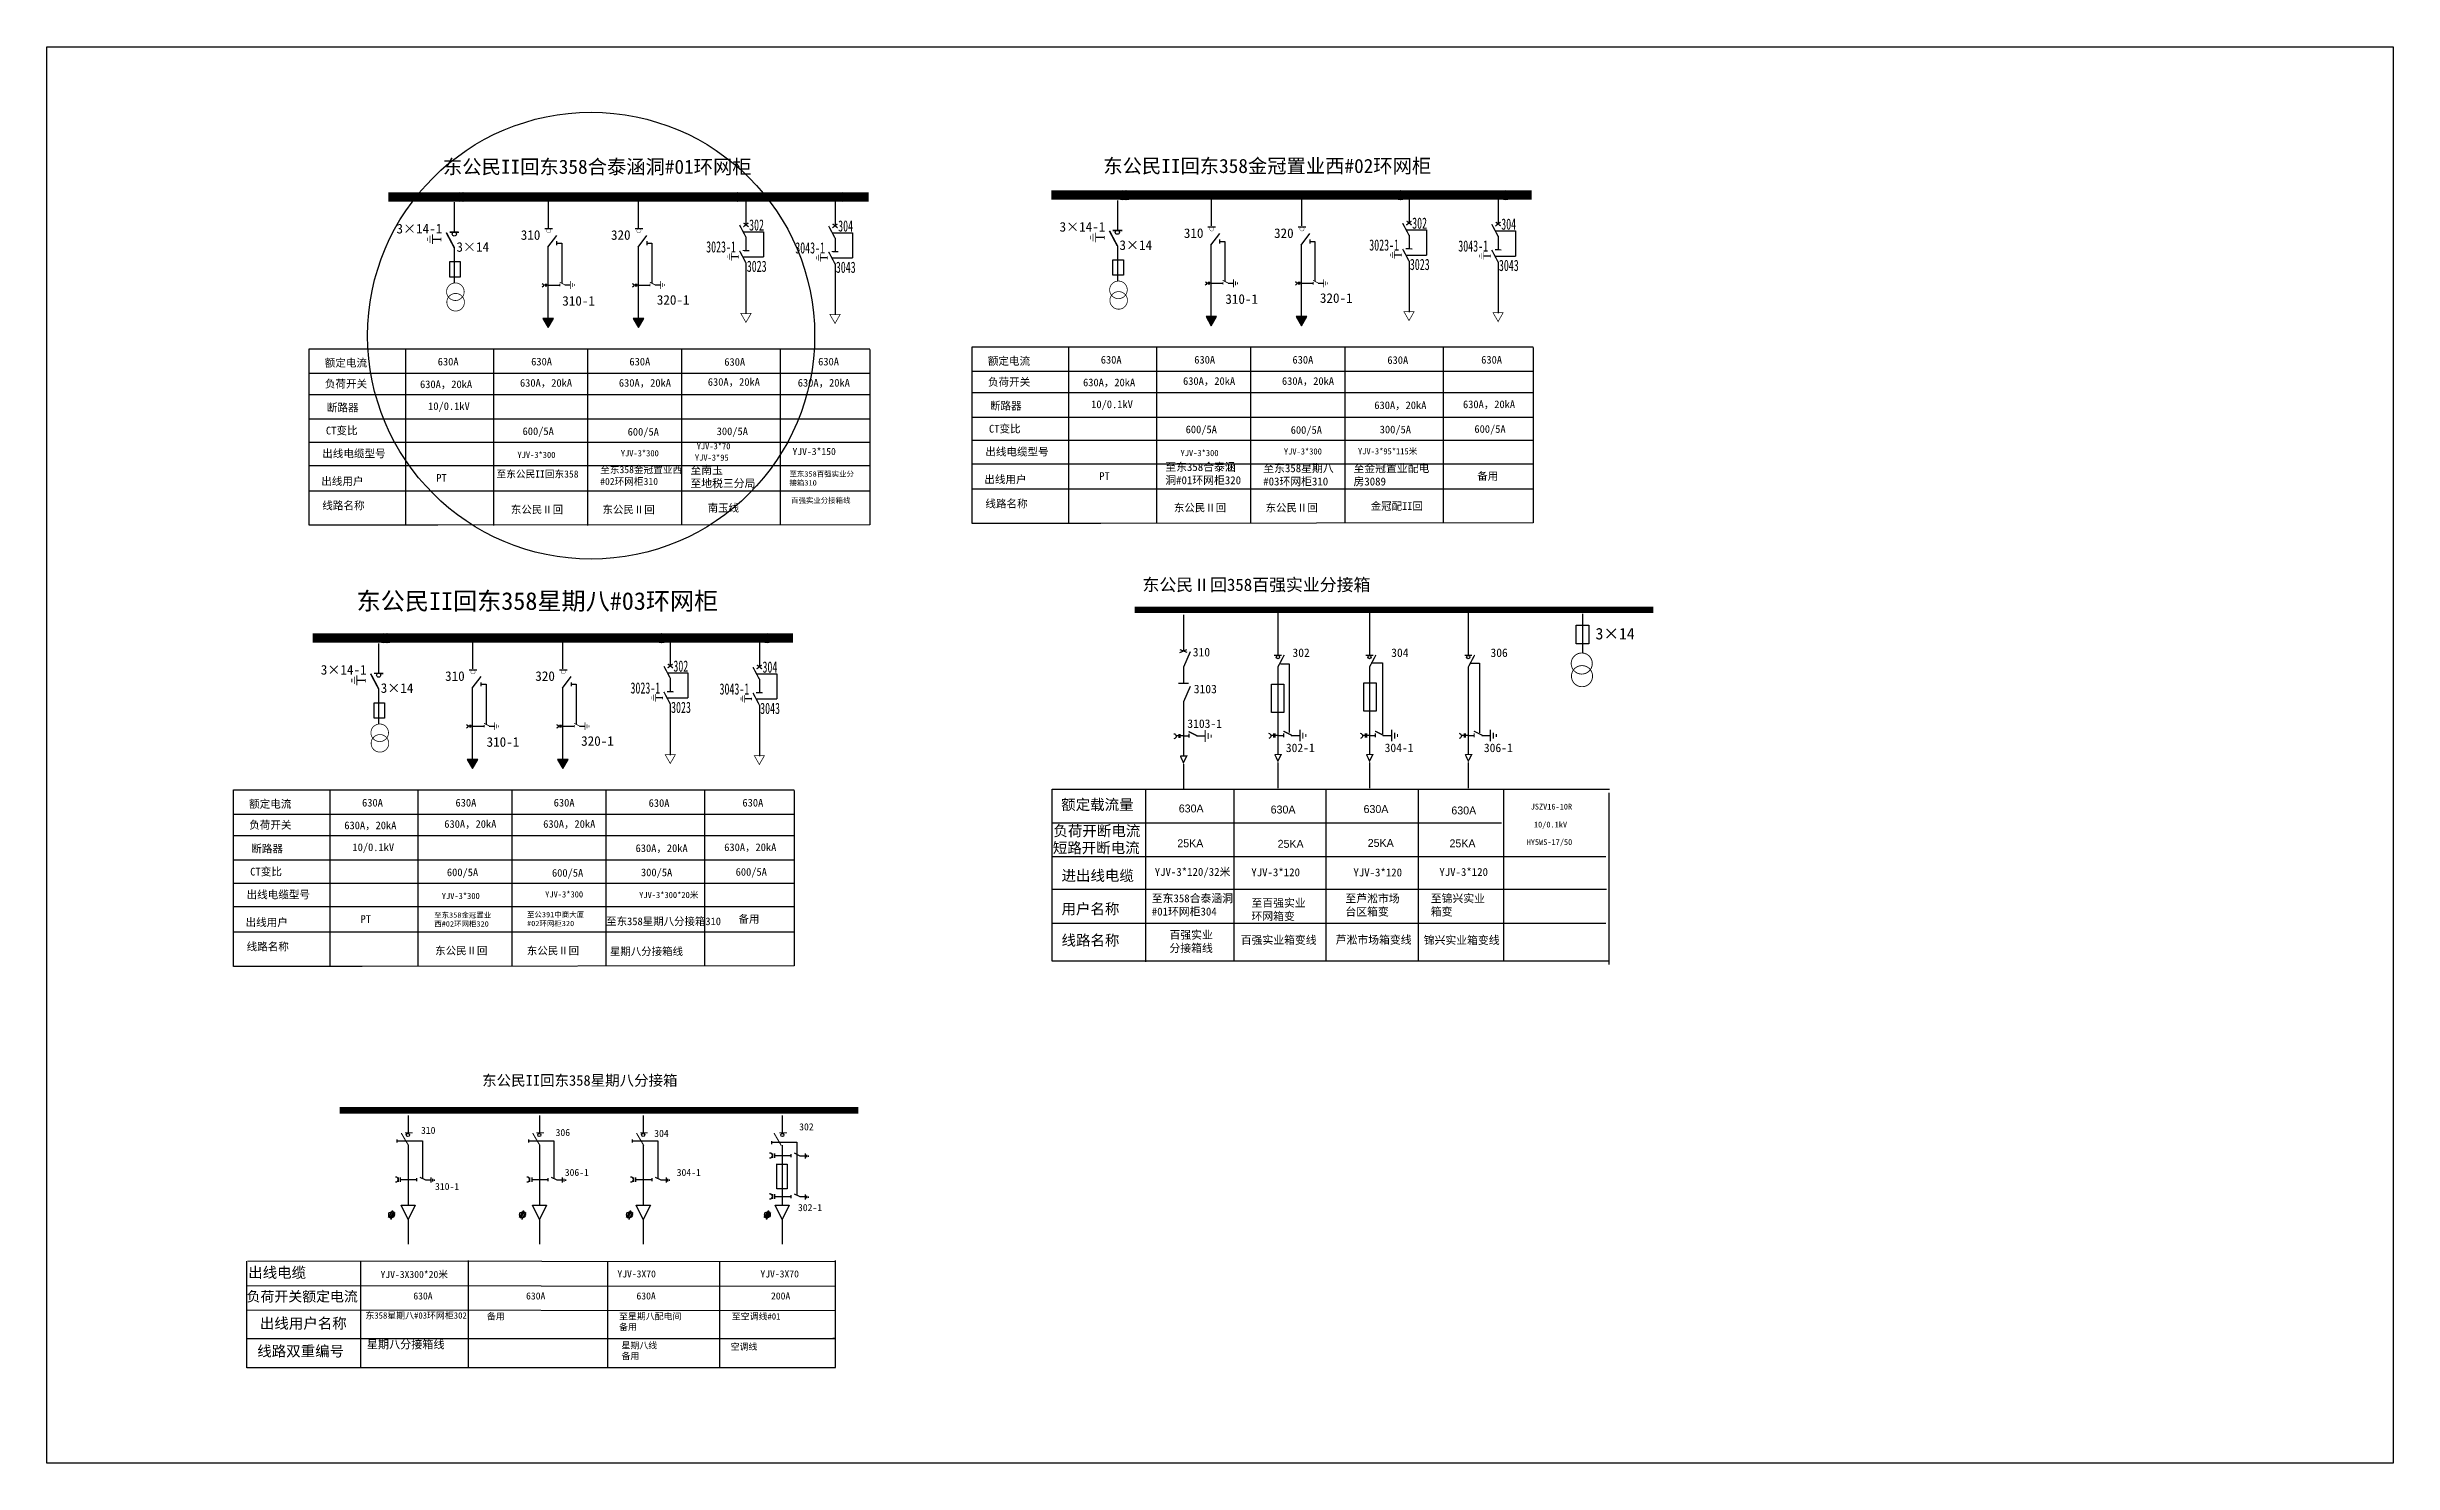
# Model space of a CAD drawing. Extents: x -42 to 621, y -399 to 2.
import ezdxf

# ---------------------------------------------------------------- set-up
doc = ezdxf.new("R2010")
doc.units = 0
doc.header["$LTSCALE"] = 0.774411
doc.linetypes.add('ACAD_ISO02W100', pattern=[15, 12, -3])
doc.linetypes.add('CENTER', pattern=[50.8, 31.75, -6.35, 6.35, -6.35])
doc.layers.get('0').update_dxf_attribs({"linetype": 'CONTINUOUS'})
for name, color, linetype in [('1', 7, 'CONTINUOUS'), ('10KV线路', 7, 'CONTINUOUS'), ('2', 7, 'CONTINUOUS'), ('用户电缆', 7, 'CENTER')]:
    doc.layers.add(name, color=color, linetype=linetype)
doc.styles.add('HZ', font='')
doc.styles.get("Standard").update_dxf_attribs({"font": '', "height": 2.5})
doc.styles.add('字体', font='', dxfattribs={"height": 2.5})
doc.styles.add('宋体', font='')
doc.styles.get('HZ').set_extended_font_data('SimSun')
doc.styles.get('Standard').set_extended_font_data('SimSun')
doc.styles.get('字体').set_extended_font_data('楷体_GB2312')
doc.styles.get('宋体').set_extended_font_data('SimSun')

# ---------------------------------------------------------------- blocks, each defined once
blk = doc.blocks.new('JD')
for points in [[(-2, 0.2), (-2, -0.2), (2, 0.2), (2, -0.2)], [(1, -1.2), (1, -0.8), (-1, -1.2), (-1, -0.8)], [(-0.5, -1.8), (-0.5, -2.2), (0.5, -1.8), (0.5, -2.2)]]:
    blk.add_trace(points)

msp = doc.modelspace()

# ---------------------------------------------------------------- hatches: boundary and pattern name
for points in [[(99.92, -77.83), (101.42, -75.24), (98.43, -75.24)], [(125.43, -77.83), (126.92, -75.24), (123.93, -75.24)], [(287.35, -77.31), (288.84, -74.73), (285.86, -74.73)], [(312.85, -77.31), (314.34, -74.73), (311.36, -74.73)], [(78.53, -202.58), (80.02, -199.99), (77.04, -199.99)], [(104.03, -202.58), (105.53, -199.99), (102.54, -199.99)]]:
    msp.add_hatch(color=7).paths.add_polyline_path(points)

# ---------------------------------------------------------------- linework, layer by layer
for p, q in [((73.36, -42.4), (73.36, -51.06)), ((155.81, -41.97), (155.81, -48.92)), ((180.99, -42.26), (180.99, -49.2)), ((260.79, -41.88), (260.79, -50.55)), ((343.24, -41.46), (343.24, -48.4)), ((368.42, -41.74), (368.42, -48.68)), ((69.64, -52.93), (67.23, -52.93)), ((98.98, -49.87), (101.14, -49.87)), ((124.48, -49.87), (126.64, -49.87)), ((155.02, -50.76), (160.73, -50.76)), ((155.81, -52.26), (155.81, -56.08)), ((160.73, -50.76), (160.73, -57.85)), ((180.2, -51.04), (185.91, -51.04)), ((180.99, -52.54), (180.99, -56.36)), ((185.91, -51.04), (185.91, -58.13)), ((257.07, -52.41), (254.66, -52.41)), ((286.41, -49.35), (288.57, -49.35)), ((289.7, -52.91), (289.7, -54.03)), ((311.91, -49.35), (314.07, -49.35)), ((315.2, -52.91), (315.2, -54.03)), ((342.45, -50.24), (348.16, -50.24)), ((343.24, -51.74), (343.24, -55.56)), ((348.16, -50.24), (348.16, -57.33)), ((367.62, -50.53), (373.34, -50.53)), ((368.42, -52.03), (368.42, -55.84)), ((373.34, -50.53), (373.34, -57.61)), ((102.27, -53.43), (102.27, -54.55)), ((102.29, -53.99), (103.73, -53.99)), ((103.73, -53.99), (103.73, -65.31)), ((127.77, -53.43), (127.77, -54.55)), ((127.79, -53.99), (129.23, -53.99)), ((129.23, -53.99), (129.23, -65.31)), ((153.63, -57.85), (151.7, -57.85)), ((154.91, -57.85), (160.73, -57.85)), ((155.81, -59.56), (155.81, -74)), ((178.8, -58.13), (176.87, -58.13)), ((180.09, -58.13), (185.91, -58.13)), ((289.72, -53.47), (291.16, -53.47)), ((291.16, -53.47), (291.16, -64.79)), ((315.22, -53.47), (316.66, -53.47)), ((316.66, -53.47), (316.66, -64.79)), ((341.06, -57.33), (339.12, -57.33)), ((342.34, -57.33), (348.16, -57.33)), ((343.24, -59.04), (343.24, -73.49)), ((366.23, -57.61), (364.3, -57.61)), ((367.52, -57.61), (373.34, -57.61)), ((368.42, -59.32), (368.42, -73.77)), ((99.93, -65.82), (103.21, -65.82)), ((104.66, -65.79), (106.17, -65.79)), ((125.43, -65.82), (128.71, -65.82)), ((130.16, -65.79), (131.67, -65.79)), ((180.99, -59.84), (180.99, -74.28)), ((287.35, -65.3), (290.64, -65.3)), ((292.08, -65.27), (293.6, -65.27)), ((312.85, -65.3), (316.14, -65.3)), ((317.59, -65.27), (319.1, -65.27)), ((306.16, -158.44), (306.16, -170.5)), ((332.07, -158.44), (332.07, -170.5)), ((359.99, -158.44), (359.99, -170.5)), ((51.97, -167.15), (51.97, -175.82)), ((134.42, -166.72), (134.42, -173.67)), ((159.6, -167.01), (159.6, -173.95)), ((48.25, -177.68), (45.84, -177.68)), ((77.59, -174.62), (79.75, -174.62)), ((80.88, -178.18), (80.88, -179.3)), ((80.9, -178.74), (82.34, -178.74)), ((82.34, -178.74), (82.34, -190.06)), ((103.09, -174.62), (105.25, -174.62)), ((106.38, -178.18), (106.38, -179.3)), ((106.4, -178.74), (107.84, -178.74)), ((107.84, -178.74), (107.84, -190.06)), ((133.63, -175.51), (139.34, -175.51)), ((134.42, -177.01), (134.42, -180.83)), ((139.34, -175.51), (139.34, -182.6)), ((158.81, -175.79), (164.52, -175.79)), ((159.6, -177.29), (159.6, -181.11)), ((164.52, -175.79), (164.52, -182.88)), ((306.16, -173.77), (306.16, -198.49)), ((332.07, -173.77), (332.07, -198.49)), ((359.99, -173.77), (359.99, -198.49)), ((132.24, -182.6), (130.3, -182.6)), ((133.52, -182.6), (139.34, -182.6)), ((134.42, -184.31), (134.42, -198.75)), ((157.41, -182.88), (155.48, -182.88)), ((158.7, -182.88), (164.52, -182.88)), ((159.6, -184.59), (159.6, -199.03)), ((78.53, -190.57), (81.82, -190.57)), ((83.27, -190.54), (84.78, -190.54)), ((104.03, -190.57), (107.32, -190.57)), ((108.77, -190.54), (110.28, -190.54)), ((283.18, -193.29), (285.59, -193.29)), ((309.96, -193.17), (312.37, -193.17)), ((335.88, -193.17), (338.28, -193.17)), ((363.8, -193.17), (366.21, -193.17)), ((242.39, -246.32), (398.86, -246.32))]:
    msp.add_line(p, q)
at = {"color": 7}
for p, q in [((99.97, -49.63), (99.97, -42.25)), ((125.47, -49.63), (125.47, -42.25)), ((287.4, -49.11), (287.4, -41.73)), ((312.9, -49.11), (312.9, -41.73)), ((78.58, -174.38), (78.58, -167)), ((104.08, -174.38), (104.08, -167))]:
    msp.add_line(p, q, dxfattribs=at)
at = {"color": 0}
for p, q in [((73.36, -55.24), (73.36, -65.26)), ((99.83, -55.1), (99.83, -75.7)), ((125.33, -55.1), (125.33, -75.7)), ((260.79, -54.72), (260.79, -64.74)), ((287.25, -54.58), (287.25, -75.18)), ((312.75, -54.58), (312.75, -75.18)), ((59.59, -83.84), (59.59, -133.75)), ((84.41, -84.12), (84.41, -133.82)), ((247.01, -83.32), (247.01, -133.23)), ((271.84, -83.6), (271.84, -133.3)), ((32.34, -90.7), (52.18, -90.7)), ((52.08, -90.7), (68.82, -90.7)), ((65.52, -90.7), (190.87, -90.7)), ((219.77, -90.19), (239.61, -90.19)), ((239.51, -90.19), (256.25, -90.19)), ((252.95, -90.19), (378.3, -90.19)), ((32.34, -96.73), (52.1, -96.73)), ((52, -96.73), (68.74, -96.73)), ((68.45, -96.73), (190.87, -96.73)), ((219.77, -96.21), (239.52, -96.21)), ((239.43, -96.21), (256.16, -96.21)), ((255.88, -96.21), (378.3, -96.21)), ((32.34, -110.21), (51.95, -110.21)), ((51.86, -110.21), (68.59, -110.21)), ((68.31, -110.21), (190.87, -110.21)), ((219.77, -109.69), (239.38, -109.69)), ((239.28, -109.69), (256.02, -109.69)), ((255.74, -109.69), (378.3, -109.69)), ((279.52, -159.12), (279.52, -169.18)), ((392.25, -158.8), (392.25, -169.84)), ((281.42, -169.53), (279.51, -173.85)), ((280.91, -178.52), (278.09, -178.52)), ((279.53, -173.79), (279.53, -178.46)), ((51.97, -179.99), (51.97, -190.01)), ((78.43, -179.85), (78.43, -200.45)), ((103.93, -179.85), (103.93, -200.45)), ((279.49, -183.7), (279.47, -198.85)), ((281.4, -179.37), (279.49, -183.7)), ((38.19, -208.59), (38.19, -258.5)), ((63.02, -208.87), (63.02, -258.57)), ((10.95, -215.45), (30.79, -215.45)), ((30.69, -215.45), (47.43, -215.45)), ((44.13, -215.45), (169.48, -215.45)), ((10.95, -221.48), (30.7, -221.48)), ((30.61, -221.48), (47.34, -221.48)), ((47.06, -221.48), (169.48, -221.48)), ((10.95, -234.96), (30.56, -234.96)), ((30.46, -234.96), (47.2, -234.96)), ((46.92, -234.96), (169.48, -234.96))]:
    msp.add_line(p, q, dxfattribs=at)
at = {"color": 0, "linetype": 'Continuous'}
for p, q in [((278.45, -169.7), (280.45, -168.86)), ((278.48, -168.86), (280.48, -169.66))]:
    msp.add_line(p, q, dxfattribs=at)
at = {"linetype": 'Continuous'}
for p, q in [((306.89, -172.93), (309.37, -172.93)), ((309.37, -172.93), (309.37, -192.38)), ((332.55, -172.66), (335.75, -172.66)), ((335.75, -172.66), (335.75, -192.71)), ((360.72, -172.8), (363.16, -172.8)), ((363.16, -172.8), (363.16, -192.49)), ((242.39, -257.02), (242.39, -208.43)), ((242.39, -208.43), (399.91, -208.43)), ((268.73, -208.63), (268.73, -257.18)), ((293.74, -208.47), (293.74, -257.02)), ((319.76, -208.47), (319.76, -257.02)), ((345.82, -208.53), (345.82, -257.02)), ((369.9, -208.43), (369.9, -257.02)), ((399.7, -209.43), (399.7, -258.02)), ((242.4, -217.89), (369.35, -217.89)), ((242.4, -227.48), (398.86, -227.48)), ((242.4, -236.71), (399.07, -236.71)), ((399.91, -257.02), (242.39, -257.02)), ((14.77, -363.73), (181.13, -363.73)), ((181.13, -363.73), (180.37, -363.73)), ((14.77, -371.97), (181.13, -371.97))]:
    msp.add_line(p, q, dxfattribs=at)
at = {"linetype": 'ACAD_ISO02W100'}
for p, q in [((279.49, -193.34), (281.07, -193.34)), ((306.28, -193.21), (307.86, -193.21)), ((332.19, -193.21), (333.77, -193.21)), ((360.11, -193.21), (361.69, -193.21))]:
    msp.add_line(p, q, dxfattribs=at)
at = {"linetype": 'CENTER'}
for p, q in [((279.47, -201.3), (279.47, -208.52)), ((306.17, -200.84), (306.17, -208.07)), ((332.08, -200.84), (332.08, -208.07)), ((360, -200.84), (360, -208.07))]:
    msp.add_line(p, q, dxfattribs=at)
at = {"linetype": 'Continuous'}
for points in [[(-41.78, 1.54), (621.4, 1.54), (621.4, -398.99), (-41.78, -398.99)], [(304.37, -178.7), (307.86, -178.7), (307.86, -186.67), (304.37, -186.67)], [(330.48, -178.36), (333.98, -178.36), (333.98, -186.34), (330.48, -186.34)]]:
    msp.add_lwpolyline(points, close=True, dxfattribs=at)
for points, const_width in [([(54.68, -40.89), (190.51, -40.89)], 2.64), ([(242.11, -40.37), (377.94, -40.37)], 2.64), ([(65.8, -52.41), (65.8, -53.39)], 0.196), ([(66.51, -51.82), (66.51, -53.93)], 0.196), ([(67.21, -51.49), (67.21, -54.25)], 0.196), ([(69.64, -52.44), (69.64, -53.41)], 0.196), ([(73.36, -55.24), (71.11, -50.98)], 0.45), ([(74.74, -50.9), (72.08, -50.88)], 0.45), ([(98.98, -49.87), (101.14, -49.87)], 0.183), ([(124.48, -49.87), (126.64, -49.87)], 0.183), ([(155.81, -52.26), (154.01, -48.85)], 0.36), ([(156.49, -48.24), (155.05, -49.38)], 0.36), ([(155.13, -48.24), (156.58, -49.38)], 0.36), ([(180.99, -52.54), (179.19, -49.13)], 0.36), ([(181.67, -48.52), (180.22, -49.66)], 0.36), ([(180.31, -48.52), (181.75, -49.66)], 0.36), ([(253.23, -51.89), (253.23, -52.87)], 0.196), ([(253.93, -51.3), (253.93, -53.41)], 0.196), ([(254.64, -50.97), (254.64, -53.74)], 0.196), ([(257.07, -51.92), (257.07, -52.9)], 0.196), ([(260.79, -54.72), (258.54, -50.46)], 0.45), ([(262.16, -50.38), (259.5, -50.37)], 0.45), ([(286.41, -49.35), (288.57, -49.35)], 0.183), ([(311.91, -49.35), (314.07, -49.35)], 0.183), ([(343.24, -51.74), (341.44, -48.33)], 0.36), ([(343.92, -47.72), (342.48, -48.86)], 0.36), ([(342.56, -47.72), (344.01, -48.86)], 0.36), ([(368.42, -52.03), (366.62, -48.61)], 0.36), ([(369.1, -48.01), (367.65, -49.14)], 0.36), ([(367.74, -48.01), (369.18, -49.14)], 0.36), ([(150.59, -57.43), (150.59, -58.21)], 0.157), ([(151.12, -56.96), (151.12, -58.65)], 0.157), ([(151.68, -56.7), (151.68, -58.91)], 0.157), ([(153.63, -57.46), (153.63, -58.24)], 0.157), ([(155.81, -59.56), (154.01, -56.14)], 0.36), ([(156.73, -56.11), (154.9, -56.04)], 0.36), ([(175.77, -57.71), (175.77, -58.5)], 0.157), ([(176.29, -57.24), (176.29, -58.93)], 0.157), ([(176.86, -56.98), (176.86, -59.19)], 0.157), ([(178.8, -57.74), (178.8, -58.52)], 0.157), ([(180.99, -59.84), (179.19, -56.42)], 0.36), ([(181.91, -56.39), (180.07, -56.33)], 0.36), ([(338.02, -56.92), (338.02, -57.7)], 0.157), ([(338.54, -56.44), (338.54, -58.13)], 0.157), ([(339.11, -56.18), (339.11, -58.39)], 0.157), ([(341.06, -56.94), (341.06, -57.72)], 0.157), ([(343.24, -59.04), (341.44, -55.62)], 0.36), ([(344.16, -55.59), (342.32, -55.53)], 0.36), ([(363.2, -57.2), (363.2, -57.98)], 0.157), ([(363.72, -56.72), (363.72, -58.41)], 0.157), ([(364.28, -56.46), (364.28, -58.67)], 0.157), ([(366.23, -57.22), (366.23, -58)], 0.157), ([(368.42, -59.32), (366.62, -55.9)], 0.36), ([(369.33, -55.87), (367.5, -55.81)], 0.36), ([(103.15, -65.02), (104.75, -65.82)], 0.24), ([(103.21, -65.45), (103.21, -66.19)], 0.24), ([(128.65, -65.02), (130.25, -65.82)], 0.24), ([(128.71, -65.45), (128.71, -66.19)], 0.24), ([(290.57, -64.5), (292.18, -65.3)], 0.24), ([(290.64, -64.93), (290.64, -65.67)], 0.24), ([(316.07, -64.5), (317.68, -65.3)], 0.24), ([(316.14, -64.93), (316.14, -65.67)], 0.24), ([(33.29, -165.64), (169.12, -165.64)], 2.64), ([(305.1, -170.55), (307.22, -170.55)], 0.36), ([(306.16, -173.87), (307.96, -170.45)], 0.36), ([(331.01, -170.55), (333.13, -170.55)], 0.36), ([(332.07, -173.87), (333.87, -170.45)], 0.36), ([(358.93, -170.55), (361.05, -170.55)], 0.36), ([(359.99, -173.87), (361.79, -170.45)], 0.36), ([(44.41, -177.16), (44.41, -178.14)], 0.196), ([(45.11, -176.57), (45.11, -178.68)], 0.196), ([(45.82, -176.24), (45.82, -179)], 0.196), ([(48.25, -177.19), (48.25, -178.17)], 0.196), ([(51.97, -179.99), (49.72, -175.73)], 0.45), ([(53.34, -175.65), (50.69, -175.63)], 0.45), ([(77.59, -174.62), (79.75, -174.62)], 0.183), ([(103.09, -174.62), (105.25, -174.62)], 0.183), ([(134.42, -177.01), (132.62, -173.6)], 0.36), ([(135.1, -172.99), (133.66, -174.13)], 0.36), ([(133.74, -172.99), (135.19, -174.13)], 0.36), ([(159.6, -177.29), (157.8, -173.88)], 0.36), ([(160.28, -173.27), (158.83, -174.41)], 0.36), ([(158.92, -173.27), (160.36, -174.41)], 0.36), ([(129.2, -182.18), (129.2, -182.96)], 0.157), ([(129.72, -181.71), (129.72, -183.4)], 0.157), ([(130.29, -181.45), (130.29, -183.66)], 0.157), ([(132.24, -182.21), (132.24, -182.99)], 0.157), ([(134.42, -184.31), (132.62, -180.89)], 0.36), ([(135.34, -180.86), (133.5, -180.79)], 0.36), ([(154.38, -182.46), (154.38, -183.25)], 0.157), ([(154.9, -181.99), (154.9, -183.68)], 0.157), ([(155.46, -181.73), (155.46, -183.94)], 0.157), ([(157.41, -182.49), (157.41, -183.27)], 0.157), ([(159.6, -184.59), (157.8, -181.17)], 0.36), ([(160.51, -181.14), (158.68, -181.08)], 0.36), ([(81.75, -189.77), (83.36, -190.57)], 0.24), ([(81.82, -190.2), (81.82, -190.94)], 0.24), ([(107.26, -189.77), (108.86, -190.57)], 0.24), ([(107.32, -190.2), (107.32, -190.94)], 0.24), ([(280.94, -192.1), (283.34, -193.3)], 0.36), ([(307.73, -191.97), (310.13, -193.17)], 0.36), ([(333.64, -191.97), (336.04, -193.17)], 0.36), ([(361.56, -191.97), (363.96, -193.17)], 0.36), ([(278.57, -199.04), (280.41, -199.04), (279.47, -200.9), (278.6, -199.01)], 0.36), ([(281.03, -192.74), (281.03, -193.85)], 0.36), ([(305.27, -198.59), (307.1, -198.59), (306.17, -200.45), (305.29, -198.56)], 0.36), ([(307.82, -192.62), (307.82, -193.72)], 0.36), ([(331.19, -198.59), (333.02, -198.59), (332.08, -200.45), (331.21, -198.56)], 0.36), ([(333.73, -192.62), (333.73, -193.72)], 0.36), ([(359.11, -198.59), (360.94, -198.59), (360, -200.45), (359.13, -198.56)], 0.36), ([(361.65, -192.62), (361.65, -193.72)], 0.36)]:
    msp.add_lwpolyline(points, dxfattribs=dict(const_width=const_width))
for points, const_width in [([(99.45, -50.47, 1), (100.65, -50.47, 1)], 0.0917), ([(124.96, -50.47, 1), (126.15, -50.47, 1)], 0.0917), ([(286.88, -49.95, 1), (288.07, -49.95, 1)], 0.0917), ([(312.38, -49.95, 1), (313.57, -49.95, 1)], 0.0917), ([(76.16, -67.7, -1), (71.19, -67.7, -1)], 0.21), ([(263.59, -67.18, -1), (258.62, -67.18, -1)], 0.21), ([(76.23, -70.68, -1), (71.26, -70.68, -1)], 0.21), ([(263.65, -70.16, -1), (258.68, -70.16, -1)], 0.21), ([(395.04, -172.86, -1), (389.08, -172.86, -1)], 0.252), ([(78.06, -175.22, 1), (79.25, -175.22, 1)], 0.0917), ([(103.56, -175.22, 1), (104.75, -175.22, 1)], 0.0917), ([(395.12, -176.43, -1), (389.15, -176.43, -1)], 0.252), ([(54.77, -192.45, -1), (49.8, -192.45, -1)], 0.21), ([(54.83, -195.43, -1), (49.86, -195.43, -1)], 0.21)]:
    msp.add_lwpolyline(points, format="xyb", close=True, dxfattribs=dict(const_width=const_width))
at = {"color": 0, "linetype": 'Continuous'}
for points in [[(72.11, -59.19), (75.07, -59.19), (75.07, -63.55), (72.11, -63.55)], [(259.54, -58.67), (262.49, -58.67), (262.49, -63.04), (259.54, -63.04)], [(390.47, -162.03), (394.02, -162.03), (394.02, -167.27), (390.47, -167.27)], [(50.72, -183.94), (53.67, -183.94), (53.67, -188.3), (50.72, -188.3)]]:
    msp.add_lwpolyline(points, close=True, dxfattribs=at)
for points in [[(98.18, -65.4, -0.877934), (98.2, -66.37)], [(123.68, -65.4, -0.877934), (123.7, -66.37)], [(285.61, -64.88, -0.877934), (285.62, -65.85)], [(311.11, -64.88, -0.877934), (311.13, -65.85)], [(76.79, -190.15, -0.877934), (76.81, -191.12)], [(102.29, -190.15, -0.877934), (102.31, -191.12)], [(276.76, -192.7, -0.877934), (276.79, -194.16)], [(303.54, -192.58, -0.877934), (303.57, -194.04)], [(329.46, -192.58, -0.877934), (329.49, -194.04)], [(357.38, -192.58, -0.877934), (357.41, -194.04)]]:
    msp.add_lwpolyline(points, format="xyb")
for points in [[(99.12, -65.81), (98.61, -65.81)], [(99.12, -65.47), (99.12, -66.2)], [(99.34, -65.47), (99.34, -66.2)], [(99.92, -65.81), (99.34, -65.81)], [(124.62, -65.81), (124.11, -65.81)], [(124.62, -65.47), (124.62, -66.2)], [(124.84, -65.47), (124.84, -66.2)], [(125.42, -65.81), (124.84, -65.81)], [(286.54, -65.29), (286.04, -65.29)], [(286.54, -64.95), (286.54, -65.68)], [(286.77, -64.95), (286.77, -65.68)], [(287.35, -65.29), (286.77, -65.29)], [(312.04, -65.29), (311.54, -65.29)], [(312.04, -64.95), (312.04, -65.68)], [(312.27, -64.95), (312.27, -65.68)], [(312.85, -65.29), (312.27, -65.29)], [(77.72, -190.56), (77.22, -190.56)], [(77.72, -190.22), (77.72, -190.95)], [(77.95, -190.22), (77.95, -190.95)], [(78.53, -190.56), (77.95, -190.56)], [(103.22, -190.56), (102.72, -190.56)], [(103.22, -190.22), (103.22, -190.95)], [(103.45, -190.22), (103.45, -190.95)], [(104.03, -190.56), (103.45, -190.56)], [(278.16, -193.32), (277.4, -193.32)], [(278.16, -192.82), (278.16, -193.91)], [(278.5, -192.82), (278.5, -193.91)], [(279.37, -193.32), (278.5, -193.32)], [(304.95, -193.2), (304.19, -193.2)], [(304.95, -192.69), (304.95, -193.78)], [(305.28, -192.69), (305.28, -193.78)], [(306.15, -193.2), (305.28, -193.2)], [(330.86, -193.2), (330.1, -193.2)], [(330.86, -192.69), (330.86, -193.78)], [(331.2, -192.69), (331.2, -193.78)], [(332.07, -193.2), (331.2, -193.2)], [(358.78, -193.2), (358.02, -193.2)], [(358.78, -192.69), (358.78, -193.78)], [(359.12, -192.69), (359.12, -193.78)], [(359.99, -193.2), (359.12, -193.2)]]:
    msp.add_lwpolyline(points)
at = {"color": 7}
for points in [[(99.92, -77.83), (101.42, -75.24), (98.43, -75.24)], [(125.43, -77.83), (126.92, -75.24), (123.93, -75.24)], [(287.35, -77.31), (288.84, -74.73), (285.86, -74.73)], [(312.85, -77.31), (314.34, -74.73), (311.36, -74.73)], [(78.53, -202.58), (80.02, -199.99), (77.04, -199.99)], [(104.03, -202.58), (105.53, -199.99), (102.54, -199.99)]]:
    msp.add_lwpolyline(points, close=True, dxfattribs=at)
at = {"color": 0, "const_width": 0.203}
for points in [[(154.37, -73.85), (155.81, -76.38), (157.26, -73.85)], [(179.54, -74.13), (180.99, -76.66), (182.44, -74.13)], [(341.79, -73.33), (343.24, -75.86), (344.69, -73.33)], [(366.97, -73.61), (368.42, -76.14), (369.86, -73.61)], [(132.97, -198.6), (134.42, -201.13), (135.87, -198.6)], [(158.15, -198.88), (159.6, -201.41), (161.04, -198.88)]]:
    msp.add_lwpolyline(points, close=True, dxfattribs=at)
at = {"color": 1, "linetype": 'Continuous'}
msp.add_circle((112.05, -80.14), 63.18, dxfattribs=at)
for centre, radius in [((74.82, -40.92), 1.31), ((75.64, -40.92), 1.31), ((75.96, -40.92), 1.31), ((153.32, -40.92), 1.31), ((153.45, -40.92), 1.31), ((183.16, -40.92), 1.31), ((262.25, -40.4), 1.31), ((263.06, -40.4), 1.31), ((263.39, -40.4), 1.31), ((340.75, -40.4), 1.31), ((340.88, -40.4), 1.31), ((370.59, -40.4), 1.31), ((73.36, -51.4), 0.586), ((260.79, -50.88), 0.586), ((53.43, -165.67), 1.31), ((54.25, -165.67), 1.31), ((54.57, -165.67), 1.31), ((131.93, -165.67), 1.31), ((132.06, -165.67), 1.31), ((161.77, -165.67), 1.31), ((306.16, -171.05), 0.461), ((332.07, -171.05), 0.461), ((359.99, -171.05), 0.461), ((51.97, -176.15), 0.586)]:
    msp.add_circle(centre, radius)
at = {"layer": '1'}
for points in [[(98.18, -65.38, -0.877934), (98.2, -66.36)], [(123.68, -65.38, -0.877934), (123.7, -66.36)], [(285.6, -64.87, -0.877934), (285.62, -65.84)], [(311.1, -64.87, -0.877934), (311.12, -65.84)], [(76.78, -190.13, -0.877934), (76.8, -191.11)], [(102.28, -190.13, -0.877934), (102.3, -191.11)]]:
    msp.add_lwpolyline(points, format="xyb", dxfattribs=at)
at = {"layer": '1', "const_width": 1.87}
for points in [[(265.72, -157.68), (412.33, -157.68)], [(41.01, -299.2), (187.62, -299.2)]]:
    msp.add_lwpolyline(points, dxfattribs=at)
at = {"layer": '10KV线路'}
for p, q in [((60.31, -300.72), (60.31, -305.66)), ((97.45, -300.72), (97.45, -305.66)), ((126.8, -300.72), (126.8, -305.66)), ((166.05, -300.72), (166.05, -305.75)), ((60.31, -309.01), (60.31, -326.06)), ((97.45, -309.01), (97.45, -326.06)), ((126.8, -309.01), (126.8, -326.06)), ((166.05, -309.1), (166.05, -326.06)), ((60.31, -330.06), (58.31, -326.06)), ((58.31, -326.06), (62.31, -326.06)), ((62.31, -326.06), (60.31, -330.06)), ((97.45, -330.06), (95.45, -326.06)), ((95.45, -326.06), (99.45, -326.06)), ((99.45, -326.06), (97.45, -330.06)), ((126.8, -330.06), (124.8, -326.06)), ((124.8, -326.06), (128.8, -326.06)), ((128.8, -326.06), (126.8, -330.06)), ((166.05, -330.06), (164.05, -326.06)), ((164.05, -326.06), (168.05, -326.06)), ((168.05, -326.06), (166.05, -330.06)), ((14.71, -372.04), (14.71, -341.85)), ((15, -341.79), (181.22, -341.99)), ((46.86, -341.85), (46.86, -371.97)), ((77.26, -341.72), (77.26, -371.97)), ((116.7, -342.01), (116.7, -371.97)), ((148.32, -342.01), (148.32, -371.97)), ((181.06, -341.72), (181.06, -371.97)), ((14.84, -348.75), (181.06, -348.95)), ((181.06, -355.96), (14.71, -355.75))]:
    msp.add_line(p, q, dxfattribs=at)
at = {"layer": '10KV线路', "linetype": 'CENTER'}
for p, q in [((60.31, -330.06), (60.31, -337.11)), ((97.45, -330.06), (97.45, -337.11)), ((126.8, -330.06), (126.8, -337.11)), ((166.05, -330.06), (166.05, -337.11))]:
    msp.add_line(p, q, dxfattribs=at)
at = {"layer": '10KV线路', "const_width": 0.3}
for points in [[(60.44, -309.18), (58.38, -305.66)], [(59.42, -305.58), (61.56, -305.58)], [(97.58, -309.18), (95.52, -305.66)], [(96.55, -305.58), (98.7, -305.58)], [(126.93, -309.18), (124.87, -305.66)], [(125.91, -305.58), (128.05, -305.58)], [(165.8, -309.18), (163.74, -305.66)], [(165.26, -305.58), (167.41, -305.58)]]:
    msp.add_lwpolyline(points, dxfattribs=at)
at = {"layer": '10KV线路'}
for centre in [(60.26, -306.19), (97.39, -306.19), (126.75, -306.19), (166.1, -306.19)]:
    msp.add_circle(centre, 0.451, dxfattribs=at)
at = {"layer": '2'}
for p, q in [((99.83, -55.1), (102.31, -51.78)), ((125.33, -55.1), (127.81, -51.78)), ((287.25, -54.58), (289.74, -51.26)), ((312.75, -54.58), (315.24, -51.26)), ((32.34, -83.84), (52.1, -83.84)), ((32.34, -133.75), (32.34, -83.84)), ((52, -83.84), (68.74, -83.84)), ((68.45, -83.84), (190.87, -83.84)), ((111.02, -83.88), (111.02, -133.82)), ((137.63, -84.05), (137.63, -133.5)), ((165.45, -84.05), (165.45, -133.66)), ((190.87, -84.02), (190.87, -133.63)), ((219.77, -83.32), (239.52, -83.32)), ((219.77, -133.23), (219.77, -83.32)), ((239.43, -83.32), (256.16, -83.32)), ((255.88, -83.32), (378.3, -83.32)), ((298.45, -83.37), (298.45, -133.3)), ((325.05, -83.53), (325.05, -132.98)), ((352.88, -83.53), (352.88, -133.14)), ((378.3, -83.5), (378.3, -133.11)), ((32.34, -103.66), (65.28, -103.66)), ((51.59, -103.66), (68.32, -103.66)), ((68.04, -103.66), (190.87, -103.66)), ((219.77, -103.14), (252.71, -103.14)), ((239.01, -103.14), (255.75, -103.14)), ((255.47, -103.14), (378.3, -103.14)), ((32.34, -116.87), (190.87, -116.87)), ((219.77, -116.36), (378.3, -116.36)), ((52.1, -124.09), (32.34, -124.09)), ((68.74, -124.09), (52, -124.09)), ((190.87, -124.09), (68.45, -124.09)), ((239.52, -123.57), (219.77, -123.57)), ((256.16, -123.57), (239.43, -123.57)), ((378.3, -123.57), (255.88, -123.57)), ((52.1, -133.75), (32.34, -133.75)), ((68.74, -133.75), (52, -133.75)), ((190.87, -133.63), (68.45, -133.75)), ((239.52, -133.23), (219.77, -133.23)), ((256.16, -133.23), (239.43, -133.23)), ((378.3, -133.11), (255.88, -133.23)), ((78.43, -179.85), (80.92, -176.53)), ((103.93, -179.85), (106.42, -176.53)), ((10.95, -208.59), (30.7, -208.59)), ((10.95, -258.5), (10.95, -208.59)), ((30.61, -208.59), (47.34, -208.59)), ((47.06, -208.59), (169.48, -208.59)), ((89.63, -208.63), (89.63, -258.57)), ((116.23, -208.8), (116.23, -258.25)), ((144.06, -208.8), (144.06, -258.41)), ((169.48, -208.77), (169.48, -258.38)), ((10.95, -228.41), (43.89, -228.41)), ((30.19, -228.41), (46.93, -228.41)), ((46.65, -228.41), (169.48, -228.41)), ((10.95, -241.62), (169.48, -241.62)), ((30.7, -248.84), (10.95, -248.84)), ((47.34, -248.84), (30.61, -248.84)), ((169.48, -248.84), (47.06, -248.84)), ((30.7, -258.5), (10.95, -258.5)), ((47.34, -258.5), (30.61, -258.5)), ((169.48, -258.38), (47.06, -258.5))]:
    msp.add_line(p, q, dxfattribs=at)
at = {"layer": '用户电缆'}
for p, q in [((57.16, -307.48), (57.16, -308.33)), ((57.2, -307.87), (64.37, -307.87)), ((64.37, -307.87), (64.37, -318.6)), ((94.3, -307.48), (94.3, -308.33)), ((94.33, -307.87), (101.51, -307.87)), ((101.51, -307.87), (101.51, -318.6)), ((123.65, -307.48), (123.65, -308.33)), ((123.69, -307.87), (130.86, -307.87)), ((130.86, -307.87), (130.86, -318.6)), ((163.03, -307.96), (163.03, -308.82)), ((163.06, -308.19), (170.24, -308.19)), ((163.29, -311.39), (163.29, -312.67)), ((163.89, -311.39), (163.89, -312.67)), ((168.48, -311.6), (168.48, -312.46)), ((169.43, -311.28), (171.01, -312.07)), ((170.24, -308.19), (170.24, -323.26)), ((172.55, -311.46), (172.55, -312.88)), ((57.51, -318.19), (57.51, -319.48)), ((58.1, -318.19), (58.1, -319.48)), ((63.65, -318.08), (65.23, -318.87)), ((66.77, -318.26), (66.77, -319.68)), ((94.64, -318.19), (94.64, -319.48)), ((95.24, -318.19), (95.24, -319.48)), ((100.78, -318.08), (102.37, -318.87)), ((103.9, -318.26), (103.9, -319.68)), ((124, -318.19), (124, -319.48)), ((124.59, -318.19), (124.59, -319.48)), ((130.14, -318.08), (131.72, -318.87)), ((133.26, -318.26), (133.26, -319.68)), ((163.95, -312), (168.44, -312)), ((164.33, -314.41), (167.49, -314.41)), ((164.56, -321.39), (164.56, -314.41)), ((167.49, -314.41), (167.49, -321.39)), ((171.01, -312.07), (172.53, -312.07)), ((173.05, -312.51), (173.05, -311.78)), ((173.51, -312.38), (173.51, -312.01)), ((173.51, -312.38), (173.51, -312.38)), ((58.16, -318.8), (62.66, -318.8)), ((62.7, -318.4), (62.7, -319.26)), ((65.23, -318.87), (66.75, -318.87)), ((67.27, -319.32), (67.27, -318.58)), ((67.73, -319.18), (67.73, -318.81)), ((67.73, -319.18), (67.73, -319.18)), ((95.3, -318.8), (99.79, -318.8)), ((99.83, -318.4), (99.83, -319.26)), ((102.37, -318.87), (103.88, -318.87)), ((104.41, -319.32), (104.41, -318.58)), ((104.86, -319.18), (104.86, -318.81)), ((104.86, -319.18), (104.86, -319.18)), ((124.65, -318.8), (129.15, -318.8)), ((129.19, -318.4), (129.19, -319.26)), ((131.72, -318.87), (133.24, -318.87)), ((133.76, -319.32), (133.76, -318.58)), ((134.22, -319.18), (134.22, -318.81)), ((134.22, -319.18), (134.22, -319.18)), ((163.29, -322.97), (163.29, -324.25)), ((163.89, -322.97), (163.89, -324.25)), ((163.95, -323.58), (168.44, -323.58)), ((167.49, -321.39), (164.56, -321.39)), ((168.48, -323.18), (168.48, -324.04)), ((169.43, -322.85), (171.01, -323.64)), ((171.01, -323.64), (172.53, -323.64)), ((172.55, -323.04), (172.55, -324.46)), ((173.05, -324.09), (173.05, -323.36)), ((173.51, -323.95), (173.51, -323.59)), ((173.51, -323.95), (173.51, -323.95))]:
    msp.add_line(p, q, dxfattribs=at)
at = {"layer": '用户电缆', "linetype": 'Continuous'}
for p, q in [((55.93, -327.55), (54.7, -329.51)), ((56.25, -327.8), (55.01, -329.76)), ((56.58, -328.12), (55.35, -330.08)), ((92.94, -327.55), (91.71, -329.51)), ((93.26, -327.8), (92.02, -329.76)), ((93.59, -328.12), (92.35, -330.08)), ((123.19, -327.55), (121.95, -329.51)), ((123.5, -327.8), (122.27, -329.76)), ((123.83, -328.12), (122.6, -330.08)), ((162.14, -327.55), (160.91, -329.51)), ((162.46, -327.8), (161.23, -329.76)), ((162.79, -328.12), (161.56, -330.08))]:
    msp.add_line(p, q, dxfattribs=at)
for centre in [(55.66, -328.74), (92.66, -328.74), (122.91, -328.74), (161.87, -328.74)]:
    msp.add_circle(centre, 0.825, dxfattribs=at)
at = {"layer": '用户电缆'}
for centre in [(162.6, -311.99), (56.82, -318.79), (93.96, -318.79), (123.31, -318.79), (162.6, -323.57)]:
    msp.add_arc(centre, 0.687, 260.53236, 99.46764, dxfattribs=at)

# ---------------------------------------------------------------- block references
at = {"rotation": 90}
for p, xscale, yscale, zscale in [((106.19, -65.83), 0.5610023694262054, 0.5610023694262054, 0.5610023695252753), ((131.69, -65.83), 0.5610023694262054, 0.5610023694262054, 0.5610023695252753), ((293.62, -65.31), 0.5610023694262054, 0.5610023694262054, 0.5610023695252753), ((319.12, -65.31), 0.5610023694262054, 0.5610023694262054, 0.5610023695252753), ((84.8, -190.58), 0.5610023694262054, 0.5610023694262054, 0.5610023695252753), ((110.3, -190.58), 0.5610023694262054, 0.5610023694262054, 0.5610023695252753), ((285.62, -193.36), 0.839999999999975, 0.839999999999975, 0.84), ((312.4, -193.23), 0.839999999999975, 0.839999999999975, 0.84), ((338.32, -193.23), 0.839999999999975, 0.839999999999975, 0.84), ((366.24, -193.23), 0.839999999999975, 0.839999999999975, 0.84)]:
    msp.add_blockref('JD', p, dxfattribs=dict(at, xscale=xscale, yscale=yscale, zscale=zscale))

# ---------------------------------------------------------------- texts
at = {"color": 0}
for s, height, p in [('3×14-1', 2.713, (57.03, -51.23)), ('310', 2.713, (92.16, -53.02)), ('320', 2.713, (117.66, -53.02)), ('3×14-1', 2.713, (244.46, -50.71)), ('310', 2.713, (279.59, -52.5)), ('320', 2.713, (305.09, -52.5)), ('3×14', 2.713, (73.97, -56.4)), ('3×14', 2.713, (261.39, -55.88)), ('310-1', 2.713, (103.89, -71.65)), ('320-1', 2.713, (130.62, -71.37)), ('310-1', 2.713, (291.32, -71.13)), ('320-1', 2.713, (318.05, -70.86)), ('630A', 2.164, (256.11, -88.03)), ('630A', 2.164, (282.53, -88.03)), ('630A', 2.164, (310.29, -88.03)), ('630A', 2.164, (337.12, -88.12)), ('630A', 2.164, (363.64, -88.03)), ('630A，20kA', 2.164, (63.68, -94.96)), ('630A', 2.164, (68.69, -88.55)), ('630A，20kA', 2.164, (91.93, -94.57)), ('630A', 2.164, (95.1, -88.55)), ('630A，20kA', 2.164, (119.89, -94.57)), ('630A', 2.164, (122.87, -88.55)), ('630A，20kA', 2.164, (145.03, -94.31)), ('630A', 2.164, (149.69, -88.64)), ('630A，20kA', 2.164, (170.46, -94.54)), ('630A', 2.164, (176.22, -88.55)), ('630A，20kA', 2.164, (251.1, -94.44)), ('630A，20kA', 2.164, (279.36, -94.05)), ('630A，20kA', 2.164, (307.31, -94.05)), ('10/0.1kV', 2.164, (65.97, -101.15)), ('10/0.1kV', 2.164, (253.4, -100.63)), ('630A，20kA', 2.164, (333.43, -100.89)), ('630A，20kA', 2.164, (358.49, -100.63)), ('600/5A', 2.164, (92.67, -108.23)), ('600/5A', 2.164, (122.37, -108.4)), ('300/5A', 2.164, (147.54, -108.26)), ('600/5A', 2.164, (280.1, -107.72)), ('600/5A', 2.164, (309.8, -107.88)), ('300/5A', 2.164, (334.96, -107.74)), ('600/5A', 2.164, (361.72, -107.61)), ('YJV-3*300', 1.754, (120.44, -114.27)), ('YJV-3*70', 1.754, (141.88, -112.26)), ('YJV-3*300', 1.754, (278.65, -114.2)), ('YJV-3*300', 1.754, (307.87, -113.75)), ('YJV-3*95*115米', 1.7535, (328.82, -113.7)), ('PT', 2.164, (68.29, -121.45)), ('YJV-3*300', 1.754, (91.22, -114.72)), ('YJV-3*95', 1.754, (141.38, -115.49)), ('PT', 2.164, (255.71, -120.93)), ('备用', 2.164, (362.53, -120.93)), ('东公民Ⅱ回', 2.164, (89.37, -130.39)), ('东公民Ⅱ回', 2.164, (115.27, -130.4)), ('东公民Ⅱ回', 2.164, (276.79, -129.87)), ('东公民Ⅱ回', 2.164, (302.7, -129.88)), ('3×14', 3.255, (395.96, -166.04)), ('3×14-1', 2.713, (35.64, -175.98)), ('3×14', 2.713, (52.57, -181.15)), ('310', 2.713, (70.77, -177.77)), ('320', 2.713, (96.27, -177.77)), ('310-1', 2.713, (82.5, -196.4)), ('320-1', 2.713, (109.23, -196.12)), ('630A', 2.164, (47.3, -213.3)), ('630A', 2.164, (73.71, -213.3)), ('630A', 2.164, (101.47, -213.3)), ('630A', 2.164, (128.3, -213.39)), ('630A', 2.164, (154.82, -213.3)), ('630A，20kA', 2.164, (42.28, -219.71)), ('630A，20kA', 2.164, (70.54, -219.32)), ('630A，20kA', 2.164, (98.5, -219.32)), ('JSZV16-10R', 1.639, (377.63, -214.15)), ('10/0.1kV', 1.639, (378.55, -219.22)), ('10/0.1kV', 2.164, (44.58, -225.9)), ('630A，20kA', 2.164, (124.61, -226.16)), ('630A，20kA', 2.164, (149.67, -225.9)), ('HY5WS-17/50', 1.6394, (376.5, -224.18)), ('600/5A', 2.164, (71.28, -232.99)), ('600/5A', 2.164, (100.98, -233.15)), ('300/5A', 2.164, (126.14, -233.01)), ('600/5A', 2.164, (152.9, -232.88)), ('YJV-3*300', 1.754, (69.83, -239.47)), ('YJV-3*300', 1.754, (99.05, -239.02)), ('YJV-3*300*20米', 1.7535, (125.62, -239.2)), ('PT', 2.164, (46.89, -246.2)), ('至东358星期八分接箱310', 2.164, (116.31, -246.85)), ('备用', 2.164, (153.71, -246.2)), ('东公民Ⅱ回', 2.164, (67.97, -255.14)), ('东公民Ⅱ回', 2.164, (93.88, -255.15)), ('星期八分接箱线', 2.164, (117.36, -255.35))]:
    msp.add_text(s, height=height, dxfattribs=at).set_placement(p)
at = {"style": '宋体', "width": 0.65}
for s, p in [('302', (156.7, -50.41)), ('304', (181.87, -50.69)), ('3023-1', (331.99, -56.08)), ('302', (344.12, -49.89)), ('304', (369.3, -50.17)), ('3023-1', (144.56, -56.6)), ('3023', (156.04, -62.09)), ('3043-1', (169.74, -56.88)), ('3043', (181.21, -62.37)), ('3023', (343.47, -61.57)), ('3043-1', (357.16, -56.36)), ('3043', (368.64, -61.85)), ('302', (135.3, -175.16)), ('304', (160.48, -175.44)), ('3023-1', (123.17, -181.35)), ('3043-1', (148.34, -181.63)), ('3023', (134.65, -186.84)), ('3043', (159.82, -187.12))]:
    msp.add_text(s, height=3.172, dxfattribs=at).set_placement(p)
at = {"color": 0, "style": 'HZ'}
for s, p in [('额定电流', (224.18, -88.4)), ('额定电流', (36.75, -88.92)), ('负荷开关', (36.78, -94.85)), ('负荷开关', (224.21, -94.33)), ('断路器', (37.36, -101.57)), ('断路器', (224.78, -101.06)), ('CT变比', (37.08, -108.07)), ('CT变比', (224.5, -107.55)), ('出线电缆型号', (36.03, -114.56)), ('出线电缆型号', (223.46, -114.05)), ('出线用户', (223.18, -121.88)), ('出线用户', (35.76, -122.4)), ('线路名称', (36.05, -129.27)), ('线路名称', (223.48, -128.75)), ('额定电流', (15.36, -213.67)), ('负荷开关', (15.39, -219.6)), ('断路器', (15.96, -226.32)), ('CT变比', (15.68, -232.82)), ('出线电缆型号', (14.64, -239.31)), ('出线用户', (14.36, -247.15)), ('线路名称', (14.66, -254.02))]:
    msp.add_text(s, height=2.192, dxfattribs=at).set_placement(p)
for s, p in [('310', (282.11, -170.84)), ('302', (310.28, -171.01)), ('304', (338.2, -171.01)), ('306', (366.26, -171.01)), ('3103', (282.39, -181.27)), ('3103-1', (280.57, -191.06)), ('302-1', (308.42, -197.9)), ('304-1', (336.34, -197.9)), ('306-1', (364.4, -197.9))]:
    msp.add_text(s, height=2.4).set_placement(p)
at = {"linetype": 'Continuous'}
for s, p in [('额定载流量', (244.92, -214.26)), ('负荷开断电流', (242.73, -221.69)), ('短路开断电流', (242.54, -226.47)), ('进出线电缆', (245.01, -234.33)), ('用户名称', (245.01, -243.74)), ('线路名称', (245.01, -252.62))]:
    msp.add_text(s, height=3, dxfattribs=at).set_placement(p)
at = {"linetype": 'Continuous', "attachment_point": 1}
for s, insert, char_height, width, style in [('东公民II回东358合泰涵洞#01环网柜', (70.17, -30.36), 4, 102.802, 'HZ'), ('东公民II回东358金冠置业西#02环网柜', (256.82, -30.13), 4, 102.802, 'HZ'), ('YJV-3*150', (168.97, -111.89), 2, 15.9116, 'HZ'), ('{\\fSimSun|b0|i0|c134|p2;\\H0.8905x;至东公民II回东358}', (85.33, -118.26), 2.2458, 35.1843, '字体'), ('{\\fSimSun|b0|i0|c134|p2;至东}358{\\fSimSun|b0|i0|c134|p2;金冠置业西#02环网柜310}', (114.61, -117.02), 2, 23.775, '字体'), ('{\\fSimSun|b0|i0|c134|p2;至南玉\\P至地税三分局}', (140.11, -117.03), 2.2458, 35.1843, '字体'), ('至东358百强实业分接箱310', (168.11, -118.5), 1.5, 18.482, 'HZ'), ('至东358合泰涵\\P洞#01环网柜320', (274.34, -116.15), 2.246, 35.1843, '字体'), ('至东358星期八#03环网柜310', (302.03, -116.5), 2.2458, 23.775, '字体'), ('至金冠置业配电\\P房3089', (327.54, -116.51), 2.246, 35.1843, '字体'), ('百强实业分接箱线', (168.57, -125.97), 1.5, 18.482, 'HZ'), ('东公民II回东358星期八#03环网柜', (45.75, -152.68), 5, 116.1296, 'HZ'), ('{\\f\uffbfﾬￌﾣﾤ_GB2312|b0|i0|c134|p49;630A}', (278.16, -212.73), 2.2458, 17.7402, '字体'), ('{\\f\uffbfﾬￌﾣﾤ_GB2312|b0|i0|c134|p49;630A}', (304.13, -213.03), 2.2458, 17.7402, '字体'), ('{\\f\uffbfﾬￌﾣﾤ_GB2312|b0|i0|c134|p49;630A}', (330.39, -212.89), 2.2458, 17.7402, '字体'), ('{\\f\uffbfﾬￌﾣﾤ_GB2312|b0|i0|c134|p49;630A}', (355.21, -213.29), 2.2458, 17.7402, '字体'), ('{\\f\uffbfﾬￌﾣﾤ_GB2312|b0|i0|c134|p49;25KA}', (277.74, -222.57), 2.2458, 17.7402, '字体'), ('{\\f\uffbfﾬￌﾣﾤ_GB2312|b0|i0|c134|p49;25KA}', (306.1, -222.73), 2.2458, 17.7402, '字体'), ('{\\f\uffbfﾬￌﾣﾤ_GB2312|b0|i0|c134|p49;25KA}', (331.57, -222.47), 2.2458, 17.7402, '字体'), ('{\\f\uffbfﾬￌﾣﾤ_GB2312|b0|i0|c134|p49;25KA}', (354.68, -222.6), 2.2458, 17.7402, '字体'), ('YJV-3*120/32米', (271.35, -230.66), 2.2458, 22.308, '字体'), ('YJV-3*120', (298.66, -230.78), 2.246, 22.308, '字体'), ('YJV-3*120', (327.52, -230.82), 2.246, 22.308, '字体'), ('YJV-3*120', (351.81, -230.69), 2.246, 22.308, '字体'), ('至东358合泰涵洞#01环网柜304', (270.53, -238.14), 2.2458, 23.775, '字体'), ('至芦淞市场台区箱变', (325.26, -238.18), 2.246, 15.331, '字体'), ('至锦兴实业箱变', (349.4, -238.18), 2.246, 15.331, '字体'), ('至东358金冠置业西#02环网柜320', (67.69, -243.25), 1.5, 17.2885, 'HZ'), ('至公391中商大厦#02环网柜320', (93.93, -243.12), 1.5, 17.2885, 'HZ'), ('{\\fSimSun|b0|i0|c134|p2;至百强实业环网箱变}', (298.71, -239.45), 2.2458, 16.6511, '字体'), ('百强实业分接箱线', (275.53, -248.48), 2.246, 13.5088, '字体'), ('百强实业箱变线', (295.68, -249.93), 2.246, 35.4538, '字体'), ('芦淞市场箱变线', (322.51, -249.87), 2.246, 35.4538, '字体'), ('锦兴实业箱变线', (347.4, -249.97), 2.246, 27.914, '字体'), ('东公民II回东358星期八分接箱', (81.25, -289.26), 3, 115.0156, 'HZ'), ('东358星期八#03环网柜302', (48.24, -356.34), 1.8, 27.7538, 'HZ'), ('备用', (82.59, -356.59), 1.8, 27.7538, 'HZ'), ('至星期八配电间\\P备用', (119.94, -356.59), 1.8, 27.7538, 'HZ'), ('至空调线#01', (151.81, -356.59), 1.8, 27.7538, 'HZ'), ('星期八分接箱线', (48.65, -364.28), 2.3, 27.7538, 'HZ'), ('星期八线\\P备用', (120.63, -364.81), 1.8, 27.7538, 'HZ'), ('空调线', (151.47, -365.16), 1.8, 27.7538, 'HZ')]:
    msp.add_mtext(s, dxfattribs=dict(at, insert=insert, char_height=char_height, width=width, style=style))
at = {"color": 0, "char_height": 2.164, "width": 35.4538, "attachment_point": 1}
for s, insert in [('南玉线', (144.99, -127.77)), ('金冠配II回', (332.42, -127.26))]:
    msp.add_mtext(s, dxfattribs=dict(at, insert=insert))
at = {"layer": '10KV线路'}
for s, height, p in [('东公民Ⅱ回358百强实业分接箱', 3.5, (267.89, -152.32)), ('310', 2, (63.96, -305.88)), ('306', 2, (102.01, -306.49)), ('304', 2, (129.89, -306.75)), ('302', 2, (170.86, -304.89)), ('306-1', 2, (104.6, -317.78)), ('304-1', 2, (136.24, -317.8)), ('310-1', 2, (67.93, -321.77)), ('302-1', 2, (170.52, -327.73)), ('YJV-3X300*20米', 2, (52.52, -346.63)), ('YJV-3X70', 2, (119.47, -346.49)), ('YJV-3X70', 2, (159.9, -346.49)), ('630A', 2, (61.79, -352.72)), ('630A', 2, (93.66, -352.72)), ('630A', 2, (124.87, -352.72)), ('200A', 2, (162.89, -352.72))]:
    msp.add_text(s, height=height, dxfattribs=at).set_placement(p)
at = {"layer": '10KV线路', "style": 'HZ'}
for s, height, p in [('出线电缆', 3, (15.11, -346.6)), ('负荷开关额定电流', 2.88, (14.66, -353.3)), ('出线用户名称', 3, (18.41, -360.97)), ('线路双重编号', 3, (17.67, -368.82))]:
    msp.add_text(s, height=height, dxfattribs=at).set_placement(p)

doc.saveas('drawing.dxf')
